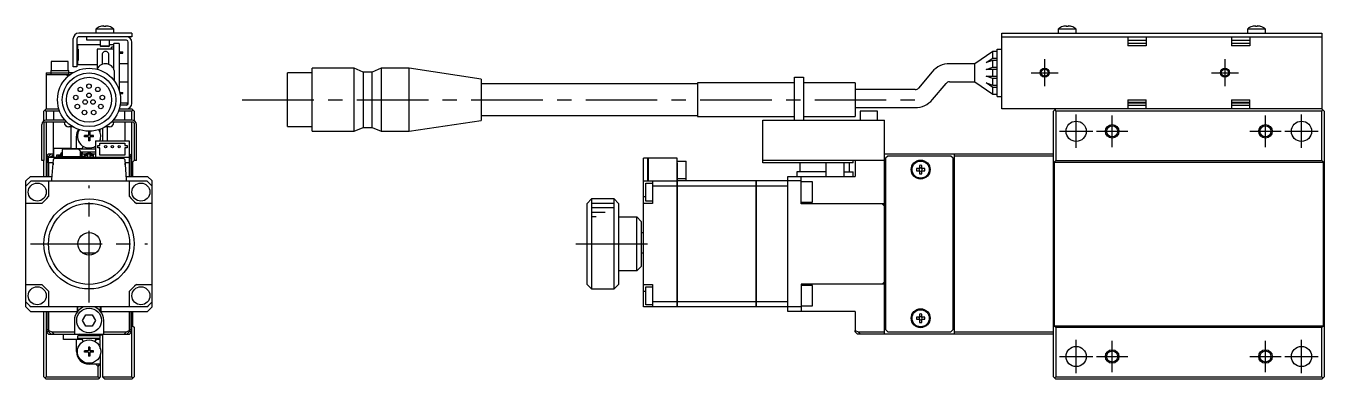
# Model space of a CAD drawing. Extents: x -1 to 606, y -8 to 204.
# Drawn here: x 318 to 606, y 68 to 146.4 of the extents above; entities that cross this region are included whole.
import ezdxf

# ---------------------------------------------------------------- set-up
doc = ezdxf.new("R2010")
doc.units = 0
doc.header["$LTSCALE"] = 0.5
doc.linetypes.add('CENTER', pattern=[50.8, 31.75, -6.35, 6.35, -6.35])
for name, color, linetype in [('MSM_CENTER', 1, 'CENTER'), ('MSM_CONTINUOUS', 7, 'CONTINUOUS'), ('MSM_NARROW', 5, 'CONTINUOUS')]:
    doc.layers.add(name, color=color, linetype=linetype)

msp = doc.modelspace()

# ---------------------------------------------------------------- linework, layer by layer
at = {"layer": 'MSM_CENTER'}
for p, q in [((544.000001, 139), (544.000001, 133)), ((584.000001, 139), (584.000001, 133)), ((541.000001, 136), (547.000001, 136)), ((581.000001, 136), (587.000001, 136)), ((366.000001, 130), (516.000001, 130)), ((551.000001, 119.3), (551.000001, 126.7)), ((559.000001, 119.5), (559.000001, 126.5)), ((593.000001, 119.5), (593.000001, 126.5)), ((601.000001, 119.3), (601.000001, 126.7)), ((547.300001, 123), (554.700001, 123)), ((555.500001, 123), (562.500001, 123)), ((589.500001, 123), (596.500001, 123)), ((597.300001, 123), (604.700001, 123)), ((332.000001, 85), (332.000001, 111)), ((319.000001, 98), (345.000001, 98)), ((440.000001, 98), (458.000001, 98)), ((551.000001, 69.3), (551.000001, 76.7)), ((559.000001, 69.5), (559.000001, 76.5)), ((593.000001, 69.5), (593.000001, 76.5)), ((601.000001, 69.3), (601.000001, 76.7)), ((547.300001, 73), (554.700001, 73)), ((555.500001, 73), (562.500001, 73)), ((589.500001, 73), (596.500001, 73)), ((597.300001, 73), (604.700001, 73))]:
    msp.add_line(p, q, dxfattribs=at)
at = {"layer": 'MSM_CONTINUOUS'}
for p, q in [((341.5, 144.8), (329.7, 144.8)), ((337.5, 145.697999), (333.5, 145.697999)), ((333.5, 145.697999), (333.5, 144.8)), ((334.571291, 146.255732), (334.55, 146.255732)), ((335.3, 146.255732), (335.3, 146.387476)), ((335.7, 146.255732), (335.3, 146.255732)), ((335.7, 146.387476), (335.7, 146.255732)), ((336.45, 146.255732), (336.428709, 146.255732)), ((337.5, 144.8), (337.5, 145.697999)), ((341.5, 144.8), (341.5, 144)), ((534.500001, 144.8), (605.500001, 144.8)), ((534.500001, 128), (534.500001, 144.8)), ((551.000001, 145.697999), (547.000001, 145.697999)), ((547.000001, 145.697999), (547.000001, 144.8)), ((548.071292, 146.255732), (548.050001, 146.255732)), ((548.800001, 146.255732), (548.800001, 146.387476)), ((549.200001, 146.255732), (548.800001, 146.255732)), ((549.200001, 146.387476), (549.200001, 146.255732)), ((549.950001, 146.255732), (549.928709, 146.255732)), ((551.000001, 144.8), (551.000001, 145.697999)), ((593.000001, 145.697999), (589.000001, 145.697999)), ((589.000001, 145.697999), (589.000001, 144.8)), ((590.071292, 146.255732), (590.050001, 146.255732)), ((590.800001, 146.255732), (590.800001, 146.387476)), ((591.200001, 146.255732), (590.800001, 146.255732)), ((591.200001, 146.387476), (591.200001, 146.255732)), ((591.950001, 146.255732), (591.928709, 146.255732)), ((593.000001, 144.8), (593.000001, 145.697999)), ((605.500001, 144.8), (605.500001, 128)), ((328.5, 137.3), (328.5, 143.6)), ((329.3, 143.5), (329.3, 137.3)), ((329.5, 142.25), (334.5, 142.25)), ((329.5, 141.25), (329.5, 142.25)), ((329.5, 141.25), (329.6, 141.25)), ((329.6, 141.25), (329.6, 138.75)), ((341.5, 144), (329.8, 144)), ((331.5, 143.2), (331.5, 144)), ((340.3, 143.2), (331.5, 143.2)), ((333.8, 141.25), (333.8, 136.764614)), ((337.5, 141.25), (333.8, 141.25)), ((334.5, 143.199981), (334.5, 142)), ((334.5, 142), (336.5, 142)), ((334.5, 142), (334.7, 141.8)), ((336.3, 141.8), (334.7, 141.8)), ((336.3, 141.8), (336.5, 142)), ((336.5, 142), (336.5, 143.199981)), ((336.5, 142.25), (337.5, 142.25)), ((336.95, 141.25), (336.95, 141.705)), ((337.5, 141.705), (336.95, 141.705)), ((337.5, 136.759934), (337.5, 142.5)), ((338.7, 142.5), (337.5, 142.5)), ((338.7, 142.5), (338.7, 132.027317)), ((340.7, 129.2), (340.7, 142.8)), ((341.5, 129.2), (341.5, 142.8)), ((533.500001, 130.75), (533.500001, 141.25)), ((533.500001, 141.25), (534.500001, 141.25)), ((534.500001, 144), (605.500001, 144)), ((562.500001, 144), (562.500001, 142)), ((562.500001, 143.2), (566.500001, 143.2)), ((566.500001, 142.5), (562.500001, 142.5)), ((566.500001, 142), (562.500001, 142)), ((566.500001, 144), (566.500001, 142)), ((585.500001, 144), (585.500001, 142)), ((585.500001, 143.2), (589.500001, 143.2)), ((589.500001, 142.5), (585.500001, 142.5)), ((589.500001, 142), (585.500001, 142)), ((589.500001, 144), (589.500001, 142)), ((327.4, 138.5), (323.6, 138.5)), ((323.6, 138.5), (323.6, 136.5)), ((327.4, 136.5), (327.4, 138.5)), ((329.6, 140.45), (329.5, 140.45)), ((329.5, 140.45), (329.5, 139.55)), ((329.6, 140.075), (329.5, 140.075)), ((329.6, 139.925), (329.5, 139.925)), ((329.6, 139.55), (329.5, 139.55)), ((329.5, 138.75), (329.6, 138.75)), ((329.5, 137.75), (329.5, 138.75)), ((334.9, 140), (334.9, 137.85405)), ((336.4, 137.85405), (336.4, 140)), ((338.7, 140.625), (339.5, 140.625)), ((338.7, 140.375), (339.5, 140.375)), ((339.5, 140.375), (339.5, 140.625)), ((532.500001, 140.75), (528.500001, 138)), ((531.045455, 138.25), (532.500001, 139.25)), ((532.500001, 138.75), (531.045455, 138.25)), ((532.500001, 139.25), (532.500001, 140.75)), ((533.500001, 140.75), (532.500001, 140.75)), ((532.500001, 139.25), (533.500001, 139.25)), ((532.500001, 137.25), (532.500001, 138.75)), ((533.500001, 138.75), (532.500001, 138.75)), ((322.5, 136), (322.5, 128)), ((322.5, 136), (323.5, 136)), ((327.669874, 135.5), (322.5, 135.5)), ((323.5, 136.5), (323.5, 135.5)), ((323.5, 136.5), (327.5, 136.5)), ((323.5, 136), (327.5, 136.000002)), ((327, 135.5), (327.30657, 135.19343)), ((327.5, 135.361902), (327.5, 136.5)), ((328.394453, 136.000002), (327.5, 136.000002)), ((329.3, 137.3), (328.5, 137.3)), ((333.8, 137.75), (329.5, 137.75)), ((337.65, 134.132495), (337.65, 136)), ((340.7, 138), (338.7, 138)), ((376.000001, 124.05), (376.000001, 135.95)), ((381.500001, 135.95), (376.000001, 135.95)), ((381.500001, 123), (381.500001, 137)), ((390.800001, 137), (381.500001, 137)), ((390.800001, 123), (390.800001, 137)), ((392.800001, 136.15), (390.800001, 137)), ((392.800001, 136.15), (392.800001, 123.85)), ((394.800001, 136.15), (392.800001, 136.15)), ((396.800001, 137), (394.800001, 136.15)), ((394.800001, 123.85), (394.800001, 136.15)), ((396.800001, 137), (396.800001, 123)), ((403.000001, 137), (396.800001, 137)), ((403.000001, 123), (403.000001, 137)), ((419.000001, 134.57), (403.000001, 137)), ((519.068701, 136.213938), (516.046215, 132.611879)), ((528.500001, 138), (522.898924, 138)), ((528.500001, 134), (528.500001, 138)), ((531.045455, 136.75), (532.500001, 137.25)), ((533.500001, 136.75), (531.045455, 136.75)), ((532.500001, 137.25), (533.500001, 137.25)), ((532.500001, 135.25), (532.500001, 136.75)), ((338.7, 134), (340.7, 134)), ((419.000001, 134.57), (419.000001, 125.43)), ((467.000001, 133.5), (419.000001, 133.5)), ((467.000001, 133.75), (467.000001, 126.25)), ((488.500001, 133.75), (467.000001, 133.75)), ((488.500001, 135), (490.500001, 135)), ((488.500001, 125.5), (488.500001, 135)), ((490.500001, 135), (490.500001, 125.5)), ((502.000001, 133.75), (490.500001, 133.75)), ((502.000001, 133.75), (502.000001, 126.25)), ((519.110393, 130.040729), (522.132879, 133.642788)), ((522.898924, 134), (528.500001, 134)), ((528.500001, 134), (532.500001, 131.25)), ((531.045455, 135.25), (533.500001, 135.25)), ((532.500001, 134.75), (531.045455, 135.25)), ((531.045455, 133.75), (532.500001, 133.25)), ((532.500001, 132.75), (531.045455, 133.75)), ((532.500001, 133.25), (532.500001, 134.75)), ((533.500001, 134.75), (532.500001, 134.75)), ((532.500001, 133.25), (533.500001, 133.25)), ((532.500001, 131.25), (532.500001, 132.75)), ((533.500001, 132.75), (532.500001, 132.75)), ((338.808773, 131.625), (339.5, 131.625)), ((338.863628, 131.375), (339.5, 131.375)), ((339.5, 131.375), (339.5, 131.625)), ((515.280171, 132.254667), (502.000001, 132.254667)), ((532.500001, 131.25), (533.500001, 131.25)), ((533.500001, 130.75), (534.500001, 130.75)), ((562.500001, 130), (562.500001, 128)), ((562.500001, 130), (566.500001, 130)), ((566.500001, 128), (566.500001, 130)), ((585.500001, 130), (589.500001, 130)), ((585.500001, 130), (585.500001, 128)), ((589.500001, 128), (589.500001, 130)), ((322, 127.5), (322.5, 128)), ((322, 125.366025), (322, 127.5)), ((322.5, 127.5), (322.25, 127.75)), ((322.5, 128), (325.291797, 128)), ((322.5, 127.5), (322.5, 125.5)), ((325.461653, 127.5), (322.5, 127.5)), ((324.100001, 127.5), (324.100001, 125.5)), ((341.5, 127.5), (338.538349, 127.5)), ((338.708205, 128), (341.5, 128)), ((340.3, 128.8), (338.896377, 128.8)), ((338.964913, 129.3), (340.5, 129.3)), ((339.900001, 125.5), (339.900001, 127.5)), ((340.5, 128.85359), (340.5, 129.3)), ((341.5, 128), (342, 127.5)), ((341.75, 127.75), (341.5, 127.5)), ((341.5, 125.5), (341.5, 127.5)), ((342, 127.5), (342, 125.366026)), ((502.000001, 128.254667), (515.280171, 128.254667)), ((506.900001, 127.5), (503.100001, 127.5)), ((503.100001, 127.5), (503.100001, 125.5)), ((506.900001, 125.5), (506.900001, 127.5)), ((605.500001, 128), (534.500001, 128)), ((546.500001, 128), (546.000001, 127.5)), ((546.000001, 68.5), (546.000001, 127.5)), ((546.250001, 127.75), (546.500001, 127.5)), ((546.500001, 127.5), (546.500001, 116.5)), ((605.500001, 127.5), (546.500001, 127.5)), ((562.500001, 129.5), (566.500001, 129.5)), ((562.500001, 129.3), (566.500001, 129.3)), ((562.500001, 128.8), (566.500001, 128.8)), ((585.500001, 129.5), (589.500001, 129.5)), ((585.500001, 129.3), (589.500001, 129.3)), ((585.500001, 128.8), (589.500001, 128.8)), ((606.000001, 127.5), (605.500001, 128)), ((605.500001, 127.5), (605.750001, 127.75)), ((605.500001, 116.5), (605.500001, 127.5)), ((606.000001, 127.5), (606.000001, 68.5)), ((321.500001, 116.5), (321.500001, 124.5)), ((322.000001, 124.8), (322.000001, 116.5)), ((327.101022, 125), (322.200001, 125)), ((322.5, 125), (322.5, 113)), ((326.638098, 125.5), (322.500001, 125.5)), ((324.000001, 125), (324.000001, 118)), ((326.500001, 125.669873), (326.500001, 125.5)), ((328.39445, 124), (327.500001, 124)), ((328.000001, 119.08), (328.000001, 124)), ((336.500001, 124), (335.605552, 124)), ((336.000001, 124), (336.000001, 120.9)), ((341.800001, 125), (336.89898, 125)), ((341.500001, 125.5), (337.361904, 125.5)), ((337.500001, 125.5), (337.500001, 125.669873)), ((340.000001, 120.9), (340.000001, 125)), ((341.5, 113), (341.5, 125)), ((342.000001, 124.8), (342.000001, 116.5)), ((342.500001, 116.5), (342.500001, 124.5)), ((376.000001, 124.05), (381.500001, 124.05)), ((390.800001, 123), (392.800001, 123.85)), ((392.800001, 123.85), (394.800001, 123.85)), ((394.800001, 123.85), (396.800001, 123)), ((403.000001, 123), (419.000001, 125.43)), ((419.000001, 126.5), (467.000001, 126.5)), ((467.000001, 126.25), (488.500001, 126.25)), ((481.500001, 125.5), (508.500001, 125.5)), ((481.500001, 116), (481.500001, 125.5)), ((490.500001, 126.25), (502.000001, 126.25)), ((508.500001, 78), (508.500001, 125.5)), ((329.2, 119.2), (329.2, 121.9)), ((331, 121.755), (331, 122.045)), ((331.795, 122.045), (331, 122.045)), ((331.795, 121.755), (331, 121.755)), ((331.529993, 122.045), (331.529993, 121.755)), ((332.145, 122.9), (331.855, 122.9)), ((331.855, 122.9), (331.855, 122.105)), ((332.145, 122.370007), (331.855, 122.370007)), ((331.855, 121.695), (331.855, 120.9)), ((331.855, 121.429993), (332.145, 121.429993)), ((332.145, 122.9), (332.145, 122.105)), ((332.145, 121.695), (332.145, 120.9)), ((333, 122.045), (332.205, 122.045)), ((333, 121.755), (332.205, 121.755)), ((332.470007, 122.045), (332.470007, 121.755)), ((333, 121.755), (333, 122.045)), ((334.5, 122.614143), (334.5, 123.461651)), ((334.5, 120.9), (334.5, 121.185857)), ((335, 123.675444), (335, 120.9)), ((381.500001, 123), (390.800001, 123)), ((396.800001, 123), (403.000001, 123)), ((327.900003, 119.2), (324.100003, 119.2)), ((324.100003, 119.2), (324.100003, 117.2)), ((326.097503, 118.19), (325.987503, 118.19)), ((326.097503, 117.4), (326.097503, 118.98)), ((326.197503, 119.08), (329.576082, 119.08)), ((327.900003, 119.08), (327.900003, 119.2)), ((328.000001, 119.2), (330.449929, 119.2)), ((329.646792, 119.050711), (329.968214, 118.729289)), ((333.425003, 119), (329.697503, 119)), ((329.997503, 118.658579), (329.997503, 117.4)), ((333.425003, 118.4), (329.997503, 118.4)), ((329.997503, 118.197503), (330, 118.2)), ((330.107503, 118.19), (329.997503, 118.19)), ((330, 118.2), (330, 118.19)), ((330.449929, 118.2), (330, 118.2)), ((330.449929, 119.2), (330.62094, 119.4962)), ((330.449929, 118.2), (330.565399, 118)), ((332.145, 120.9), (331.855, 120.9)), ((333.37906, 119.4962), (333.425003, 119.416624)), ((333.425003, 120.9), (333.425003, 117.2)), ((333.425003, 120.9), (340.925003, 120.9)), ((333.925003, 119.35), (333.925003, 119.85)), ((333.925003, 119.85), (334.425003, 119.85)), ((334.425003, 119.35), (333.925003, 119.35)), ((334.425003, 120.4), (339.925003, 120.4)), ((334.425003, 119.85), (334.425003, 120.4)), ((334.425003, 117.7), (334.425003, 119.35)), ((339.925003, 120.4), (339.925003, 119.85)), ((339.925003, 119.85), (340.425003, 119.85)), ((340.425003, 119.35), (339.925003, 119.35)), ((339.925003, 119.35), (339.925003, 117.7)), ((340.425003, 119.85), (340.425003, 119.35)), ((340.925003, 120.9), (340.925003, 117.2)), ((322.000001, 116.5), (321.500001, 116.5)), ((322, 113), (322, 116.5)), ((323, 118), (322.5, 117.5)), ((322.7, 113), (322.7, 117.5)), ((322.7, 117.5), (323.099999, 117.5)), ((323.000003, 117), (322.7, 117)), ((323, 118), (324.100003, 118)), ((323.000003, 116), (323.000003, 117.2)), ((341.000003, 117.2), (323.000003, 117.2)), ((324.029708, 116), (323.000003, 116)), ((323.099999, 117.5), (323.599999, 118)), ((323.099999, 117.2), (323.099999, 117.5)), ((323.099999, 113), (323.099999, 116)), ((323.712371, 117.5), (323.112371, 117.2)), ((323.5, 117.900001), (323.5, 118)), ((324.100003, 117.887632), (323.712371, 117.5)), ((324.100003, 117.5), (323.712371, 117.5)), ((323.770979, 112.3), (324.08012, 116.720927)), ((324.000003, 116), (324.000003, 115.575195)), ((324.37939, 117), (339.620612, 117)), ((324.825003, 117.75), (325.657503, 117.75)), ((324.825003, 117.2), (324.825003, 117.75)), ((325.047503, 117.2), (325.047503, 117.43)), ((325.557503, 117.43), (325.047503, 117.43)), ((325.297503, 117.2), (325.297503, 117.43)), ((325.363898, 117.2), (325.363898, 117.43)), ((325.657503, 117.53), (325.657503, 117.86)), ((325.777503, 117.2), (325.777503, 117.284033)), ((325.887503, 117.86), (325.887503, 117.53)), ((325.887503, 117.75), (326.097503, 117.75)), ((326.097503, 117.96), (325.987503, 117.96)), ((329.897503, 117.3), (326.197503, 117.3)), ((327.777503, 117.2), (327.777503, 117.3)), ((327.900003, 117.2), (327.900003, 117.3)), ((328.75, 117.2), (328.75, 117.3)), ((329.312503, 117.2), (329.312503, 117.3)), ((330.107503, 117.96), (329.997503, 117.96)), ((329.997503, 117.75), (330.207503, 117.75)), ((329.997503, 117.625), (330.207503, 117.625)), ((330.207503, 117.86), (330.207503, 117.53)), ((330.406334, 118), (333.425003, 118)), ((330.437503, 117.53), (330.437503, 117.86)), ((330.437503, 117.75), (330.500003, 117.75)), ((330.437503, 117.625), (330.500003, 117.625)), ((330.500003, 117.437298), (330.500003, 118)), ((330.500003, 117.2), (330.500003, 117.202138)), ((330.537503, 117.43), (331.047503, 117.43)), ((330.731108, 117.43), (330.731108, 117.2)), ((330.797503, 117.43), (330.797503, 117.2)), ((331.000003, 117.43), (331.000003, 118)), ((331.000003, 117.75), (331.750003, 117.75)), ((331.000003, 117.625), (331.750003, 117.625)), ((331.047503, 117.43), (331.047503, 117.2)), ((331.750003, 117.2), (331.750003, 118)), ((332.250003, 117.2), (332.250003, 118)), ((332.250003, 117.75), (333.000003, 117.75)), ((332.250003, 117.625), (333.000003, 117.625)), ((333.000003, 117.2), (333.000003, 118)), ((339.925003, 117.7), (334.425003, 117.7)), ((339.919882, 116.720927), (340.229023, 112.3)), ((341.000003, 116), (339.970294, 116)), ((340.000003, 115.575138), (340.000003, 116)), ((340.900001, 116), (340.900001, 113)), ((341, 118), (340.925003, 118)), ((340.925003, 117.5), (341.3, 117.5)), ((341.5, 117.5), (341, 118)), ((341.000003, 116), (341.000003, 117.2)), ((341.3, 117), (341.000003, 117)), ((341.3, 117.5), (341.3, 113)), ((342, 116.5), (341.65, 116.15)), ((341.65, 116.15), (341.65, 113)), ((342.500001, 116.5), (342.000001, 116.5)), ((455.000001, 84), (455.000001, 117)), ((456.000001, 117), (455.000001, 117)), ((456.000001, 112), (456.000001, 117)), ((456.000001, 116.99), (456.010001, 116.99)), ((456.010001, 117), (456.010001, 112)), ((462.500001, 117), (456.010001, 117)), ((462.500001, 84), (462.500001, 117)), ((462.500001, 116.4), (464.500001, 116.4)), ((462.500001, 116), (462.510001, 116)), ((462.510001, 116), (462.510001, 84)), ((464.500001, 112), (464.500001, 116.4)), ((508.500001, 116.5), (481.500001, 116.5)), ((501.500001, 116), (481.500001, 116)), ((489.750001, 114), (489.750001, 116)), ((495.500001, 116), (495.500001, 113)), ((499.500001, 113), (499.500001, 116)), ((500.750001, 114), (500.750001, 116)), ((501.500001, 116), (501.500001, 116.5)), ((501.999999, 116.5), (501.999999, 113)), ((508.500001, 118), (546.000001, 118)), ((509.200001, 117.5), (508.700001, 117)), ((508.700001, 117), (508.700001, 79)), ((523.200001, 117.5), (509.200001, 117.5)), ((516.260001, 115.419185), (516.260001, 114.74)), ((516.740001, 114.74), (516.740001, 115.419185)), ((523.700001, 117), (523.200001, 117.5)), ((523.700001, 79), (523.700001, 117)), ((524.000001, 78), (524.000001, 118)), ((546.000001, 117.5), (524.000001, 117.5)), ((546.500001, 116.5), (546.150001, 116.15)), ((546.150001, 116.15), (546.150001, 79.85)), ((546.150001, 116.15), (605.850001, 116.15)), ((546.500001, 116.5), (605.500001, 116.5)), ((605.850001, 116.15), (605.500001, 116.5)), ((605.850001, 79.85), (605.850001, 116.15)), ((319.000001, 113), (318.000001, 112)), ((319.000001, 113), (323.819928, 113)), ((340.180074, 113), (345.000001, 113)), ((346.000001, 112), (345.000001, 113)), ((462.510001, 112.5), (464.500001, 112.5)), ((487.000001, 83), (487.000001, 113)), ((487.000001, 113), (501.999999, 113)), ((495.500001, 114), (489.000001, 114)), ((489.000001, 114), (489.000001, 113)), ((490.000001, 106.9), (490.000001, 113)), ((499.500001, 114), (501.500001, 114)), ((501.500001, 113), (501.500001, 114)), ((516.260001, 114.74), (515.580816, 114.74)), ((515.580816, 114.26), (516.260001, 114.26)), ((516.260001, 114.26), (516.260001, 113.580816)), ((517.419185, 114.74), (516.740001, 114.74)), ((516.740001, 113.580816), (516.740001, 114.26)), ((516.740001, 114.26), (517.419185, 114.26)), ((318.000001, 84), (318.000001, 112)), ((319.154768, 112), (344.845234, 112)), ((323.000001, 112), (323.000001, 108.5)), ((323.750001, 112), (323.770979, 112.3)), ((340.229023, 112.3), (340.250001, 112)), ((341.000001, 108.5), (341.000001, 112)), ((346.000001, 84), (346.000001, 112)), ((455.000001, 112), (462.500001, 112)), ((455.500001, 107.5), (455.500001, 111.5)), ((455.500001, 111.5), (457.000001, 111.5)), ((457.000001, 112), (457.000001, 107)), ((462.500001, 110.845233), (457.000001, 110.845233)), ((462.500001, 111.99), (462.510001, 111.99)), ((462.500001, 110.84134), (462.510001, 110.84134)), ((480.000001, 112), (462.510001, 112)), ((480.000001, 110.845233), (462.510001, 110.845233)), ((480.000001, 84), (480.000001, 112)), ((480.000001, 111.99), (480.010001, 111.99)), ((480.000001, 110.84134), (480.010001, 110.84134)), ((480.010001, 112), (480.010001, 84)), ((490.000001, 112), (480.010001, 112)), ((487.000001, 110.845233), (480.010001, 110.845233)), ((492.500001, 111.75), (490.000001, 111.75)), ((492.500001, 107.25), (492.500001, 111.75)), ((508.700001, 112.25), (508.500001, 112.25)), ((524.000001, 112.25), (523.700001, 112.25)), ((524.000001, 111.75), (523.700001, 111.75)), ((321.500001, 107), (318.000001, 107)), ((346.000001, 107), (342.500001, 107)), ((443.500001, 108), (442.500001, 107)), ((442.500001, 89), (442.500001, 107)), ((443.500001, 108), (443.500001, 88)), ((448.500001, 108), (443.500001, 108)), ((448.500001, 88), (448.500001, 108)), ((449.500001, 107), (448.500001, 108)), ((449.500001, 107), (449.500001, 89)), ((455.000001, 108.5), (455.500001, 108.5)), ((457.000001, 107), (455.000001, 107)), ((457.000001, 107.5), (455.500001, 107.5)), ((490.000001, 107.25), (492.500001, 107.25)), ((508.500001, 106.9), (490.000001, 106.9)), ((508.000001, 106.9), (508.500001, 106.4)), ((508.700001, 108), (508.500001, 108)), ((508.700001, 107), (508.500001, 107)), ((449.500001, 104), (453.500001, 104)), ((453.500001, 92), (453.500001, 104)), ((454.500001, 103), (453.500001, 104)), ((508.700001, 105.5), (508.500001, 105.5)), ((523.700001, 106.25), (524.000001, 106.25)), ((454.500001, 103), (454.500001, 93)), ((523.800001, 103), (523.700001, 103)), ((523.800001, 93), (523.800001, 103)), ((524.000001, 102.8), (523.800001, 103)), ((454.500001, 100.5), (455.000001, 100.5)), ((330.500001, 96), (333.500001, 96)), ((454.500001, 96), (455.000001, 96)), ((453.500001, 92), (454.500001, 93)), ((523.700001, 93), (523.800001, 93)), ((523.800001, 93), (524.000001, 93.2)), ((453.500001, 92), (449.500001, 92)), ((508.500001, 89.6), (508.000001, 89.1)), ((508.500001, 90.5), (508.700001, 90.5)), ((524.000001, 89.75), (523.700001, 89.75)), ((318.000001, 89), (321.500001, 89)), ((323.000001, 87.5), (323.000001, 84)), ((341.000001, 84), (341.000001, 87.5)), ((342.500001, 89), (346.000001, 89)), ((442.500001, 89), (443.500001, 88)), ((443.500001, 88), (448.500001, 88)), ((448.500001, 88), (449.500001, 89)), ((455.000001, 89), (457.000001, 89)), ((455.000001, 87.5), (455.500001, 87.5)), ((455.500001, 84.5), (455.500001, 88.5)), ((455.500001, 88.5), (457.000001, 88.5)), ((457.000001, 89), (457.000001, 84)), ((490.000001, 89.1), (490.000001, 83)), ((508.500001, 89.1), (490.000001, 89.1)), ((492.500001, 88.75), (490.000001, 88.75)), ((492.500001, 84.25), (492.500001, 88.75)), ((508.700001, 89), (508.500001, 89)), ((508.500001, 88), (508.700001, 88)), ((318.000001, 84), (319.000001, 83)), ((344.845234, 84), (319.154768, 84)), ((329.400001, 83), (329.400001, 84)), ((329.510523, 83.089257), (329.510523, 84)), ((334.489479, 84), (334.489479, 83.08926)), ((334.600001, 84), (334.600001, 83)), ((345.000001, 83), (346.000001, 84)), ((462.500001, 84), (455.000001, 84)), ((457.000001, 84.5), (455.500001, 84.5)), ((462.500001, 85.154768), (457.000001, 85.154768)), ((462.500001, 85.158661), (462.510001, 85.158661)), ((462.500001, 84.01), (462.510001, 84.01)), ((480.000001, 85.154768), (462.510001, 85.154768)), ((480.000001, 84), (462.510001, 84)), ((480.000001, 85.158661), (480.010001, 85.158661)), ((480.000001, 84.01), (480.010001, 84.01)), ((487.000001, 85.154768), (480.010001, 85.154768)), ((490.000001, 84), (480.010001, 84)), ((490.000001, 84.25), (492.500001, 84.25)), ((508.500001, 83.75), (508.700001, 83.75)), ((523.700001, 84.25), (524.000001, 84.25)), ((523.700001, 83.75), (524.000001, 83.75)), ((319.000001, 83), (329.400001, 83)), ((322, 68.5), (322, 83)), ((322.5, 83), (322.5, 68.5)), ((322.7, 78.5), (322.7, 83)), ((323.099999, 78.5), (323.099999, 83)), ((328.750002, 81), (328.750002, 78)), ((330.556626, 81), (331.278314, 82.25)), ((331.278314, 79.75), (330.556626, 81)), ((331.278314, 82.25), (332.72169, 82.25)), ((332.72169, 82.25), (333.443378, 81)), ((333.443378, 81), (332.72169, 79.75)), ((334.600001, 83), (345.000001, 83)), ((335.250002, 78), (335.250002, 81)), ((340.900001, 83), (340.900001, 78.5)), ((341.3, 83), (341.3, 78.5)), ((341.5, 68.5), (341.5, 83)), ((341.65, 83), (341.65, 79.85)), ((501.999999, 83), (487.000001, 83)), ((501.999999, 83), (501.999999, 78.806187)), ((516.260001, 81.74), (515.580816, 81.74)), ((515.580816, 81.26), (516.260001, 81.26)), ((516.260001, 82.419185), (516.260001, 81.74)), ((516.260001, 81.26), (516.260001, 80.580816)), ((516.740001, 81.74), (516.740001, 82.419185)), ((517.419185, 81.74), (516.740001, 81.74)), ((516.740001, 80.580816), (516.740001, 81.26)), ((516.740001, 81.26), (517.419185, 81.26)), ((322.5, 78.5), (323, 78)), ((322.7, 79), (323.099999, 79)), ((323.099999, 78.5), (322.7, 78.5)), ((323, 78), (341, 78)), ((323.099999, 78.806186), (323.712371, 78.5)), ((323.599999, 78), (323.099999, 78.5)), ((323.5, 78), (323.5, 78.099999)), ((323.712371, 78.5), (328.750002, 78.5)), ((323.712371, 78.5), (324.212371, 78)), ((326.3, 76.8), (326.3, 78)), ((330, 77.8), (329.8, 78)), ((330, 78), (330, 77.8)), ((330, 77.8), (330.449929, 77.8)), ((330.565399, 78), (330.449929, 77.8)), ((332.72169, 79.75), (331.278314, 79.75)), ((333.550071, 77.8), (333.434601, 78)), ((333.550071, 77.8), (335, 77.8)), ((334.775, 78), (334.775, 77.8)), ((335, 77.8), (335, 68.5)), ((335.250002, 78.5), (340.287629, 78.5)), ((339.787629, 78), (340.287629, 78.5)), ((340.287629, 78.5), (340.900001, 78.806187)), ((340.900001, 78.5), (340.400001, 78)), ((340.5, 78), (340.5, 78.099999)), ((340.900001, 79), (341.3, 79)), ((341.3, 78.5), (340.900001, 78.5)), ((341, 78), (341.5, 78.5)), ((341.65, 79.85), (342, 79.5)), ((342, 79.5), (342, 68.5)), ((501.999999, 78.806187), (502.612373, 78.5)), ((502.000001, 78.5), (501.999999, 78.806187)), ((502.500001, 78), (502.000001, 78.5)), ((546.000001, 78), (502.500001, 78)), ((502.612373, 78.5), (508.500001, 78.5)), ((502.612373, 78.5), (503.112373, 78)), ((508.700001, 79), (509.200001, 78.5)), ((509.200001, 78.5), (523.200001, 78.5)), ((523.200001, 78.5), (523.700001, 79)), ((524.000001, 78.5), (546.000001, 78.5)), ((546.150001, 79.85), (546.500001, 79.5)), ((546.150001, 79.85), (605.850001, 79.85)), ((546.500001, 79.5), (546.500001, 68.5)), ((546.500001, 79.5), (605.500001, 79.5)), ((605.500001, 79.5), (605.850001, 79.85)), ((605.500001, 68.5), (605.500001, 79.5)), ((330.449929, 76.8), (326.3, 76.8)), ((329.2, 74.1), (329.2, 76.8)), ((329.5, 77), (329.5, 77.6)), ((334.5, 77.6), (329.5, 77.6)), ((334.5, 77), (329.5, 77)), ((330.62094, 76.5038), (330.449929, 76.8)), ((331.855, 75.1), (331.855, 74.305)), ((332.145, 75.1), (331.855, 75.1)), ((332.145, 75.1), (332.145, 74.305)), ((333.550071, 76.8), (333.37906, 76.5038)), ((334.5, 76.8), (333.550071, 76.8)), ((334.5, 77), (334.5, 77.6)), ((334.5, 74.814143), (334.5, 76.8)), ((331.795, 74.245), (331, 74.245)), ((331, 73.955), (331, 74.245)), ((331.795, 73.955), (331, 73.955)), ((331.529993, 74.245), (331.529993, 73.955)), ((332.145, 74.570007), (331.855, 74.570007)), ((331.855, 73.895), (331.855, 73.1)), ((331.855, 73.629993), (332.145, 73.629993)), ((332.145, 73.1), (331.855, 73.1)), ((332.145, 73.895), (332.145, 73.1)), ((333, 74.245), (332.205, 74.245)), ((333, 73.955), (332.205, 73.955)), ((332.470007, 74.245), (332.470007, 73.955)), ((333, 73.955), (333, 74.245)), ((334.5, 73.385857), (334.5, 68.5)), ((334.5, 71.3), (332, 71.3)), ((333.5, 71.3), (334, 70.8)), ((334, 70.8), (334.353553, 71.3)), ((334, 68.5), (334, 70.8)), ((322.5, 68), (322, 68.5)), ((322.25, 68.25), (322.5, 68.5)), ((322.5, 68.5), (334, 68.5)), ((334, 68), (322.5, 68)), ((334, 68.5), (334.25, 68.25)), ((334.5, 68.5), (334, 68)), ((335, 68.5), (341.5, 68.5)), ((335.5, 68), (335, 68.5)), ((341.5, 68), (335.5, 68)), ((341.5, 68.5), (341.75, 68.25)), ((342, 68.5), (341.5, 68)), ((546.000001, 68.5), (546.500001, 68)), ((546.500001, 68.5), (546.250001, 68.25)), ((546.500001, 68.5), (605.500001, 68.5)), ((605.500001, 68), (546.500001, 68)), ((605.750001, 68.25), (605.500001, 68.5)), ((605.500001, 68), (606.000001, 68.5))]:
    msp.add_line(p, q, dxfattribs=at)
for centre, radius in [((332.000001, 130), 7), ((332.000001, 130), 5.95), ((544.000001, 136), 0.7835), ((584.000001, 136), 0.7835), ((332.000001, 130), 5), ((330.071638, 132.298133), 0.5), ((332.000001, 133), 0.5), ((333.928364, 132.298133), 0.5), ((329.045578, 130.520945), 0.5), ((331.133976, 129.5), 0.5), ((332.000001, 131), 0.5), ((332.866026, 129.5), 0.5), ((334.954424, 130.520945), 0.5), ((329.401925, 128.5), 0.5), ((330.973941, 127.180922), 0.5), ((333.026061, 127.180922), 0.5), ((334.598077, 128.5), 0.5), ((551.000001, 123), 2.25), ((559.000001, 123), 1.2295), ((593.000001, 123), 1.2295), ((601.000001, 123), 2.25), ((335.675003, 119.6), 0.25), ((337.175003, 119.6), 0.25), ((338.675003, 119.6), 0.25), ((516.500001, 114.5), 2.1), ((516.500001, 114.5), 1.9), ((320.500001, 109.5), 2), ((343.500001, 109.5), 2), ((332.000001, 98), 10), ((332.000001, 98), 9), ((332.000001, 98), 2.5), ((320.500001, 86.5), 2), ((343.500001, 86.5), 2), ((332.000002, 81), 2.75), ((516.500001, 81.5), 2.1), ((516.500001, 81.5), 1.9), ((332, 74.1), 2.6), ((551.000001, 73), 2.25), ((601.000001, 73), 2.25), ((559.000001, 73), 1.2295), ((593.000001, 73), 1.2295)]:
    msp.add_circle(centre, radius, dxfattribs=at)
for centre, radius, start, end in [((329.7, 143.6), 1.2, 90, 180), ((335.5, 143.2), 3.2, 107.270005, 128.682187), ((335.5, 143.2), 3.193744, 93.59035, 106.905258), ((335.5, 143.2), 3.193744, 73.094742, 86.40965), ((335.5, 143.2), 3.2, 51.317813, 72.729995), ((549.000001, 143.2), 3.2, 107.270005, 128.682187), ((549.000001, 143.2), 3.193744, 93.59035, 106.905258), ((549.000001, 143.2), 3.193744, 73.094742, 86.40965), ((549.000001, 143.2), 3.2, 51.317813, 72.729995), ((591.000001, 143.2), 3.2, 107.270005, 128.682187), ((591.000001, 143.2), 3.193744, 93.59035, 106.905258), ((591.000001, 143.2), 3.193744, 73.094742, 86.40965), ((591.000001, 143.2), 3.2, 51.317813, 72.729995), ((329.8, 143.5), 0.5, 90, 180), ((340.3, 142.8), 1.2, 0, 90), ((340.3, 142.8), 0.4, 0, 90), ((335.65, 140), 0.75, 0, 180.00001985), ((335.65, 136), 2, 0, 157.53766786), ((522.898924, 133), 5, 90, 140), ((327.500001, 134), 1, 126.869969, 151.001182), ((336.500001, 134), 1, 28.998818, 54.268261), ((515.280171, 133.254667), 1, 270, 320), ((522.898924, 133), 1, 90, 140), ((515.280171, 133.254667), 5, 270, 320), ((340.3, 129.2), 0.4, 270, 0), ((340.3, 129.2), 1.2, 270, 0), ((322.500001, 124.5), 1, 90, 180), ((322.200001, 124.8), 0.2, 90, 180), ((327.500001, 125), 1, 180, 270), ((336.500001, 125), 1, 270, 0), ((341.500001, 124.5), 1, 0, 90), ((341.800001, 124.8), 0.2, 0, 90), ((332, 121.9), 2.8, 147.382963, 180), ((332, 121.9), 2.6, 146.30007, 303.23527747), ((331.795, 122.105), 0.06, 270, 0), ((331.795, 121.695), 0.06, 0, 90), ((332.205, 122.105), 0.06, 180, 270), ((332.205, 121.695), 0.06, 90, 180), ((332, 121.9), 2.6, 337.380135, 33.699916), ((325.987503, 117.86), 0.33, 90, 180), ((326.197503, 118.98), 0.1, 90, 180), ((329.576082, 118.98), 0.1, 45, 90), ((329.897503, 118.658579), 0.1, 0, 45), ((330.107503, 117.86), 0.33, 0, 90), ((332, 118.699999), 1.5875, 143.802745, 169.10691), ((332, 118.699999), 1.5875, 190.893016, 206.164144), ((332.115, 118.585), 1.75, 142.994029, 148.621726), ((332, 115.5), 2.6, 74.057631, 105.94236004), ((332, 118.699999), 1.5875, 26.150472, 36.197255), ((331.885, 118.585), 1.75, 31.378274, 37.005971), ((324.37939, 116.7), 0.3, 90, 176), ((325.557503, 117.53), 0.33, 270, 0), ((325.557503, 117.53), 0.1, 270, 0), ((325.987503, 117.86), 0.1, 90, 180), ((326.197503, 117.4), 0.1, 180, 270), ((329.897503, 117.4), 0.1, 270, 0), ((330.107503, 117.86), 0.1, 0, 90), ((330.537503, 117.53), 0.33, 180, 270), ((330.537503, 117.53), 0.1, 180, 270), ((339.620612, 116.7), 0.3, 4, 90), ((516.500001, 114.5), 0.95, 75.36671, 104.63329), ((516.500001, 114.5), 0.95, 165.36671, 194.63329), ((516.500001, 114.5), 0.364721, 138.849633, 221.150367), ((516.500001, 114.5), 0.364721, 48.849633, 131.150367), ((516.500001, 114.5), 0.364721, 228.849633, 311.150367), ((516.500001, 114.5), 0.95, 255.36671, 284.63329), ((516.500001, 114.5), 0.364721, 318.849633, 41.150367), ((516.500001, 114.5), 0.95, 345.36671, 14.63329), ((332.000001, 98), 19, 132.536898, 137.463102), ((332.000001, 98), 19, 42.536898, 47.463102), ((308.835923, 121.164079), 19, 311.799844, 318.200156), ((355.164079, 121.164079), 19, 221.799844, 228.200156), ((308.835923, 74.835922), 19, 41.799844, 48.200156), ((355.164079, 74.835922), 19, 131.799844, 138.200156), ((332.000001, 98), 19, 222.536898, 227.463102), ((332.000177, 80.999762), 3.250287, 112.605695, 139.994227), ((331.999858, 80.999805), 3.250236, 40.005608, 67.386449), ((332.000001, 98), 19, 312.536898, 317.463102), ((332.000002, 81), 3.25, 139.995459, 180), ((332.000002, 81), 3.25, 0, 40.004596), ((516.500001, 81.5), 0.95, 165.36671, 194.63329), ((516.500001, 81.5), 0.364721, 138.849633, 221.150367), ((516.500001, 81.5), 0.95, 75.36671, 104.63329), ((516.500001, 81.5), 0.364721, 48.849633, 131.150367), ((516.500001, 81.5), 0.364721, 228.849633, 311.150367), ((516.500001, 81.5), 0.364721, 318.849633, 41.150367), ((516.500001, 81.5), 0.95, 345.36671, 14.63329), ((332, 77.299999), 1.5875, 153.835776, 169.10691), ((332, 80.5), 2.6, 254.057631, 285.942369), ((332, 77.299999), 1.5875, 10.89309, 26.164224), ((516.500001, 81.5), 0.95, 255.36671, 284.63329), ((332, 77.299999), 1.5875, 190.893016, 216.197192), ((332.115, 77.415), 1.75, 211.378274, 217.005971), ((332, 77.299999), 1.5875, 323.802808, 349.106984), ((331.885, 77.415), 1.75, 322.994029, 328.621726), ((332, 74.1), 2.8, 180, 270), ((331.795, 74.305), 0.06, 270, 0), ((331.795, 73.895), 0.06, 0, 90), ((332.205, 74.305), 0.06, 180, 270), ((332.205, 73.895), 0.06, 90, 180)]:
    msp.add_arc(centre, radius, start, end, dxfattribs=at)
at = {"layer": 'MSM_NARROW'}
for p, q in [((448.500001, 107), (443.500001, 107)), ((448.500001, 106), (443.500001, 106)), ((446.500001, 105), (443.500001, 105)), ((444.500001, 104), (443.500001, 104))]:
    msp.add_line(p, q, dxfattribs=at)
for centre, radius in [((544.000001, 136), 1), ((584.000001, 136), 1), ((559.000001, 123), 1.5), ((593.000001, 123), 1.5), ((559.000001, 73), 1.5), ((593.000001, 73), 1.5)]:
    msp.add_circle(centre, radius, dxfattribs=at)

doc.saveas('drawing.dxf')
